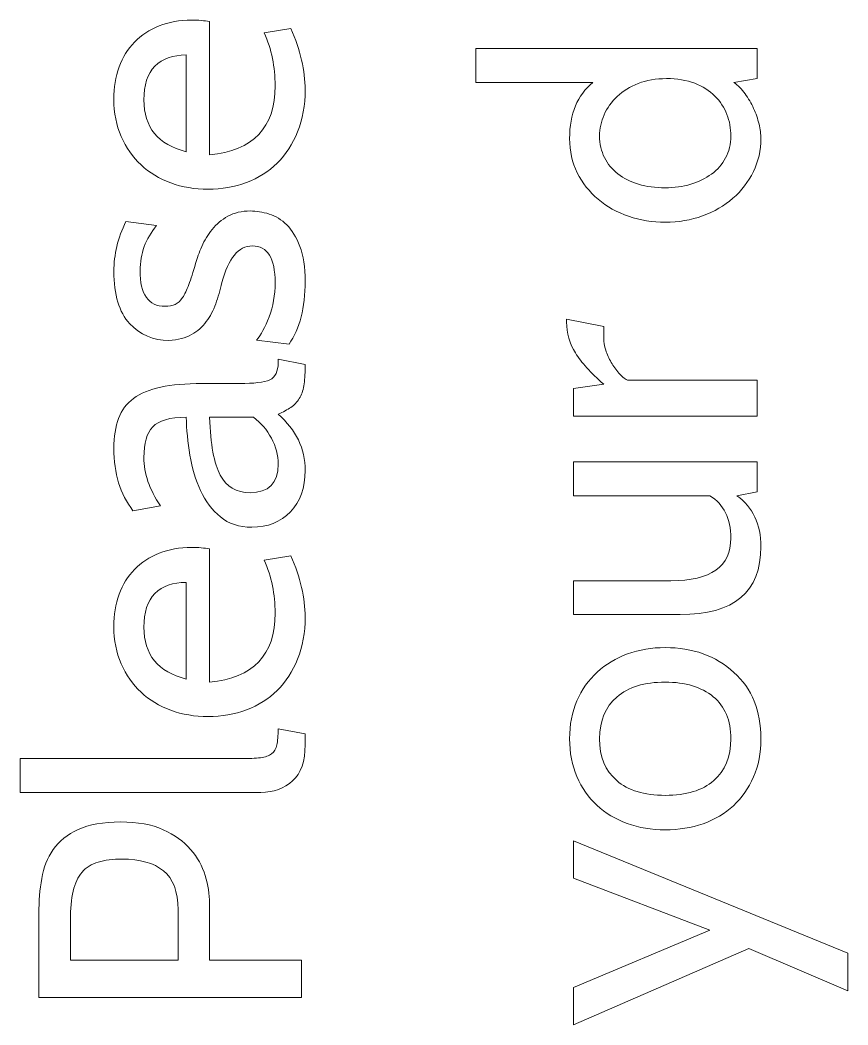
# Model space of a CAD drawing. Header units: centimetres. Extents: x -24 to 24.1, y -20.7 to 0.5.
# Drawn here: x 4.7838 to 5.0179, y -19.6136 to -19.3295 of the extents above; entities that cross this region are included whole.
import ezdxf

# ---------------------------------------------------------------- set-up
doc = ezdxf.new("R2010")
doc.units = ezdxf.units.CM
doc.header["$MEASUREMENT"] = 0
doc.layers.add('Layer 1', color=7, linetype='Continuous')

msp = doc.modelspace()

# ---------------------------------------------------------------- linework, layer by layer
at = {"layer": 'Layer 1', "color": 250, "lineweight": 9}
for points, knots in [([(4.83738, -19.329925), (4.83738, -19.329925), (4.83738, -19.367575), (4.83738, -19.367575), (4.83738, -19.367575), (4.84975, -19.366445), (4.85593, -19.359945), (4.85593, -19.348065), (4.85593, -19.348065), (4.85593, -19.342765), (4.85491, -19.337775), (4.85286, -19.333115), (4.85286, -19.333115), (4.85286, -19.333115), (4.86039, -19.331835), (4.86039, -19.331835), (4.86039, -19.331835), (4.86308, -19.337995), (4.86442, -19.343785), (4.86442, -19.349235), (4.86442, -19.349235), (4.86442, -19.353615), (4.86371, -19.357555), (4.8623, -19.361055), (4.8623, -19.361055), (4.86088, -19.364555), (4.85896, -19.367505), (4.85652, -19.369915), (4.85652, -19.369915), (4.85408, -19.372315), (4.85118, -19.374155), (4.84782, -19.375425), (4.84782, -19.375425), (4.84446, -19.376695), (4.84084, -19.377335), (4.83695, -19.377335), (4.83695, -19.377335), (4.8332, -19.377335), (4.8297, -19.376735), (4.82645, -19.375535), (4.82645, -19.375535), (4.8232, -19.374335), (4.82039, -19.372635), (4.81802, -19.370445), (4.81802, -19.370445), (4.81565, -19.368255), (4.81378, -19.365585), (4.8124, -19.362435), (4.8124, -19.362435), (4.81102, -19.359285), (4.81033, -19.355775), (4.81033, -19.351885), (4.81033, -19.351885), (4.81033, -19.348555), (4.81083, -19.345515), (4.81182, -19.342765), (4.81182, -19.342765), (4.81281, -19.340005), (4.81425, -19.337655), (4.81616, -19.335715), (4.81616, -19.335715), (4.81807, -19.333765), (4.82039, -19.332245), (4.82311, -19.331145), (4.82311, -19.331145), (4.82583, -19.330055), (4.82889, -19.329505), (4.83228, -19.329505), (4.83228, -19.329505), (4.83426, -19.329505), (4.83596, -19.329645), (4.83738, -19.329925)], [0, 0, 0, 0, 0.0526316, 0.0526316, 0.0526316, 0.0526316, 0.1052632, 0.1052632, 0.1052632, 0.1052632, 0.1578947, 0.1578947, 0.1578947, 0.1578947, 0.2105263, 0.2105263, 0.2105263, 0.2105263, 0.2631579, 0.2631579, 0.2631579, 0.2631579, 0.3157895, 0.3157895, 0.3157895, 0.3157895, 0.3684211, 0.3684211, 0.3684211, 0.3684211, 0.4210526, 0.4210526, 0.4210526, 0.4210526, 0.4736842, 0.4736842, 0.4736842, 0.4736842, 0.5263158, 0.5263158, 0.5263158, 0.5263158, 0.5789474, 0.5789474, 0.5789474, 0.5789474, 0.6315789, 0.6315789, 0.6315789, 0.6315789, 0.6842105, 0.6842105, 0.6842105, 0.6842105, 0.7368421, 0.7368421, 0.7368421, 0.7368421, 0.7894737, 0.7894737, 0.7894737, 0.7894737, 0.8421053, 0.8421053, 0.8421053, 0.8421053, 0.8947368, 0.8947368, 0.8947368, 0.8947368, 1, 1, 1, 1]), ([(4.81882, -19.352095), (4.81882, -19.359805), (4.82281, -19.364685), (4.8308, -19.366735), (4.8308, -19.366735), (4.8308, -19.366735), (4.8308, -19.339365), (4.8308, -19.339365), (4.8308, -19.339365), (4.82698, -19.339365), (4.82403, -19.340425), (4.82194, -19.342555), (4.82194, -19.342555), (4.81986, -19.344675), (4.81882, -19.347855), (4.81882, -19.352095)], [0, 0, 0, 0, 0.2, 0.2, 0.2, 0.2, 0.4, 0.4, 0.4, 0.4, 0.6, 0.6, 0.6, 0.6, 1, 1, 1, 1]), ([(4.99222, -19.337565), (4.99222, -19.337565), (4.99222, -19.346045), (4.99222, -19.346045), (4.99222, -19.346045), (4.99222, -19.346045), (4.98564, -19.347115), (4.98564, -19.347115), (4.98564, -19.347115), (4.98684, -19.347955), (4.9879, -19.349035), (4.98882, -19.350345), (4.98882, -19.350345), (4.98974, -19.351655), (4.99054, -19.353035), (4.99121, -19.354485), (4.99121, -19.354485), (4.99188, -19.355925), (4.99239, -19.357395), (4.99275, -19.358885), (4.99275, -19.358885), (4.9931, -19.360365), (4.99328, -19.361745), (4.99328, -19.363015), (4.99328, -19.363015), (4.99328, -19.366345), (4.99257, -19.369455), (4.99115, -19.372355), (4.99115, -19.372355), (4.98974, -19.375255), (4.98781, -19.377765), (4.98537, -19.379885), (4.98537, -19.379885), (4.98294, -19.382005), (4.98007, -19.383665), (4.97678, -19.384865), (4.97678, -19.384865), (4.9735, -19.386065), (4.96998, -19.386665), (4.96623, -19.386665), (4.96623, -19.386665), (4.96263, -19.386665), (4.95918, -19.386105), (4.95589, -19.384975), (4.95589, -19.384975), (4.9526, -19.383845), (4.94972, -19.382235), (4.94725, -19.380145), (4.94725, -19.380145), (4.94477, -19.378065), (4.94281, -19.375565), (4.94136, -19.372665), (4.94136, -19.372665), (4.93991, -19.369765), (4.93919, -19.366555), (4.93919, -19.363015), (4.93919, -19.363015), (4.93919, -19.356015), (4.94138, -19.350715), (4.94576, -19.347115), (4.94576, -19.347115), (4.94576, -19.347115), (4.91267, -19.347115), (4.91267, -19.347115), (4.91267, -19.347115), (4.91267, -19.347115), (4.91267, -19.337565), (4.91267, -19.337565), (4.91267, -19.337565), (4.91267, -19.337565), (4.99222, -19.337565), (4.99222, -19.337565)], [0, 0, 0, 0, 0.0526316, 0.0526316, 0.0526316, 0.0526316, 0.1052632, 0.1052632, 0.1052632, 0.1052632, 0.1578947, 0.1578947, 0.1578947, 0.1578947, 0.2105263, 0.2105263, 0.2105263, 0.2105263, 0.2631579, 0.2631579, 0.2631579, 0.2631579, 0.3157895, 0.3157895, 0.3157895, 0.3157895, 0.3684211, 0.3684211, 0.3684211, 0.3684211, 0.4210526, 0.4210526, 0.4210526, 0.4210526, 0.4736842, 0.4736842, 0.4736842, 0.4736842, 0.5263158, 0.5263158, 0.5263158, 0.5263158, 0.5789474, 0.5789474, 0.5789474, 0.5789474, 0.6315789, 0.6315789, 0.6315789, 0.6315789, 0.6842105, 0.6842105, 0.6842105, 0.6842105, 0.7368421, 0.7368421, 0.7368421, 0.7368421, 0.7894737, 0.7894737, 0.7894737, 0.7894737, 0.8421053, 0.8421053, 0.8421053, 0.8421053, 0.8947368, 0.8947368, 0.8947368, 0.8947368, 1, 1, 1, 1]), ([(4.94767, -19.362275), (4.94767, -19.364535), (4.94813, -19.366575), (4.94905, -19.368375), (4.94905, -19.368375), (4.94997, -19.370175), (4.95124, -19.371715), (4.95287, -19.372985), (4.95287, -19.372985), (4.9545, -19.374265), (4.95644, -19.375235), (4.9587, -19.375905), (4.9587, -19.375905), (4.96096, -19.376575), (4.96347, -19.376915), (4.96623, -19.376915), (4.96623, -19.376915), (4.96878, -19.376915), (4.97118, -19.376575), (4.97344, -19.375905), (4.97344, -19.375905), (4.97571, -19.375235), (4.97767, -19.374275), (4.97933, -19.373045), (4.97933, -19.373045), (4.98099, -19.371805), (4.98232, -19.370285), (4.98331, -19.368475), (4.98331, -19.368475), (4.9843, -19.366675), (4.98479, -19.364605), (4.98479, -19.362275), (4.98479, -19.362275), (4.98479, -19.360155), (4.98442, -19.358125), (4.98368, -19.356175), (4.98368, -19.356175), (4.98294, -19.354235), (4.9818, -19.352505), (4.98028, -19.350985), (4.98028, -19.350985), (4.97876, -19.349465), (4.97685, -19.348255), (4.97456, -19.347375), (4.97456, -19.347375), (4.97226, -19.346495), (4.96959, -19.346045), (4.96655, -19.346045), (4.96655, -19.346045), (4.96358, -19.346045), (4.96093, -19.346505), (4.9586, -19.347425), (4.9586, -19.347425), (4.95626, -19.348345), (4.95428, -19.349565), (4.95266, -19.351085), (4.95266, -19.351085), (4.95103, -19.352605), (4.94979, -19.354335), (4.94895, -19.356285), (4.94895, -19.356285), (4.9481, -19.358225), (4.94767, -19.360225), (4.94767, -19.362275)], [0, 0, 0, 0, 0.0588235, 0.0588235, 0.0588235, 0.0588235, 0.1176471, 0.1176471, 0.1176471, 0.1176471, 0.1764706, 0.1764706, 0.1764706, 0.1764706, 0.2352941, 0.2352941, 0.2352941, 0.2352941, 0.2941176, 0.2941176, 0.2941176, 0.2941176, 0.3529412, 0.3529412, 0.3529412, 0.3529412, 0.4117647, 0.4117647, 0.4117647, 0.4117647, 0.4705882, 0.4705882, 0.4705882, 0.4705882, 0.5294118, 0.5294118, 0.5294118, 0.5294118, 0.5882353, 0.5882353, 0.5882353, 0.5882353, 0.6470588, 0.6470588, 0.6470588, 0.6470588, 0.7058824, 0.7058824, 0.7058824, 0.7058824, 0.7647059, 0.7647059, 0.7647059, 0.7647059, 0.8235294, 0.8235294, 0.8235294, 0.8235294, 0.8823529, 0.8823529, 0.8823529, 0.8823529, 1, 1, 1, 1]), ([(4.86442, -19.403315), (4.86442, -19.410885), (4.8629, -19.416825), (4.85986, -19.421135), (4.85986, -19.421135), (4.85986, -19.421135), (4.85063, -19.419965), (4.85063, -19.419965), (4.85063, -19.419965), (4.8519, -19.418555), (4.85311, -19.416385), (4.85424, -19.413445), (4.85424, -19.413445), (4.85537, -19.410515), (4.85593, -19.407275), (4.85593, -19.403745), (4.85593, -19.403745), (4.85593, -19.396815), (4.85378, -19.393355), (4.84947, -19.393355), (4.84947, -19.393355), (4.84558, -19.393355), (4.84271, -19.396815), (4.84088, -19.403745), (4.84088, -19.403745), (4.84038, -19.405865), (4.8398, -19.407865), (4.83913, -19.409735), (4.83913, -19.409735), (4.83845, -19.411605), (4.83757, -19.413285), (4.83647, -19.414775), (4.83647, -19.414775), (4.83538, -19.416255), (4.83398, -19.417475), (4.83228, -19.418435), (4.83228, -19.418435), (4.83059, -19.419385), (4.82847, -19.419935), (4.82592, -19.420075), (4.82592, -19.420075), (4.82147, -19.420075), (4.81775, -19.418485), (4.81479, -19.415305), (4.81479, -19.415305), (4.81182, -19.412125), (4.81033, -19.407205), (4.81033, -19.400565), (4.81033, -19.400565), (4.81033, -19.395825), (4.81146, -19.391125), (4.81373, -19.386455), (4.81373, -19.386455), (4.81373, -19.386455), (4.82242, -19.387625), (4.82242, -19.387625), (4.82242, -19.387625), (4.81931, -19.391295), (4.81775, -19.395545), (4.81775, -19.400345), (4.81775, -19.400345), (4.81775, -19.407065), (4.82011, -19.410425), (4.82481, -19.410425), (4.82481, -19.410425), (4.82594, -19.410425), (4.82691, -19.410245), (4.82769, -19.409895), (4.82769, -19.409895), (4.82847, -19.409545), (4.82917, -19.408905), (4.82977, -19.407985), (4.82977, -19.407985), (4.83038, -19.407065), (4.83096, -19.405825), (4.83154, -19.404275), (4.83154, -19.404275), (4.83211, -19.402715), (4.83274, -19.400735), (4.83345, -19.398335), (4.83345, -19.398335), (4.83388, -19.396855), (4.83446, -19.395245), (4.8352, -19.393505), (4.8352, -19.393505), (4.83594, -19.391775), (4.83692, -19.390165), (4.83812, -19.388685), (4.83812, -19.388685), (4.83932, -19.387195), (4.8408, -19.385965), (4.84257, -19.384975), (4.84257, -19.384975), (4.84434, -19.383985), (4.84646, -19.383485), (4.84893, -19.383485), (4.84893, -19.383485), (4.85063, -19.383485), (4.8524, -19.383775), (4.85424, -19.384335), (4.85424, -19.384335), (4.85608, -19.384905), (4.85774, -19.385925), (4.85922, -19.387415), (4.85922, -19.387415), (4.86071, -19.388895), (4.86194, -19.390925), (4.86293, -19.393505), (4.86293, -19.393505), (4.86392, -19.396085), (4.86442, -19.399365), (4.86442, -19.403315)], [0, 0, 0, 0, 0.0344828, 0.0344828, 0.0344828, 0.0344828, 0.0689655, 0.0689655, 0.0689655, 0.0689655, 0.1034483, 0.1034483, 0.1034483, 0.1034483, 0.137931, 0.137931, 0.137931, 0.137931, 0.1724138, 0.1724138, 0.1724138, 0.1724138, 0.2068966, 0.2068966, 0.2068966, 0.2068966, 0.2413793, 0.2413793, 0.2413793, 0.2413793, 0.2758621, 0.2758621, 0.2758621, 0.2758621, 0.3103448, 0.3103448, 0.3103448, 0.3103448, 0.3448276, 0.3448276, 0.3448276, 0.3448276, 0.3793103, 0.3793103, 0.3793103, 0.3793103, 0.4137931, 0.4137931, 0.4137931, 0.4137931, 0.4482759, 0.4482759, 0.4482759, 0.4482759, 0.4827586, 0.4827586, 0.4827586, 0.4827586, 0.5172414, 0.5172414, 0.5172414, 0.5172414, 0.5517241, 0.5517241, 0.5517241, 0.5517241, 0.5862069, 0.5862069, 0.5862069, 0.5862069, 0.6206897, 0.6206897, 0.6206897, 0.6206897, 0.6551724, 0.6551724, 0.6551724, 0.6551724, 0.6896552, 0.6896552, 0.6896552, 0.6896552, 0.7241379, 0.7241379, 0.7241379, 0.7241379, 0.7586207, 0.7586207, 0.7586207, 0.7586207, 0.7931034, 0.7931034, 0.7931034, 0.7931034, 0.8275862, 0.8275862, 0.8275862, 0.8275862, 0.862069, 0.862069, 0.862069, 0.862069, 0.8965517, 0.8965517, 0.8965517, 0.8965517, 0.9310345, 0.9310345, 0.9310345, 0.9310345, 1, 1, 1, 1]), ([(4.93834, -19.414035), (4.93834, -19.414035), (4.94884, -19.416155), (4.94884, -19.416155), (4.94884, -19.416155), (4.94884, -19.416155), (4.94884, -19.419435), (4.94884, -19.419435), (4.94884, -19.419435), (4.94884, -19.420495), (4.94903, -19.421635), (4.94942, -19.422835), (4.94942, -19.422835), (4.94981, -19.424035), (4.95032, -19.425185), (4.95096, -19.426285), (4.95096, -19.426285), (4.9516, -19.427375), (4.9523, -19.428385), (4.95308, -19.429305), (4.95308, -19.429305), (4.95386, -19.430225), (4.95467, -19.430895), (4.95552, -19.431315), (4.95552, -19.431315), (4.95552, -19.431315), (4.99222, -19.431315), (4.99222, -19.431315), (4.99222, -19.431315), (4.99222, -19.431315), (4.99222, -19.441495), (4.99222, -19.441495), (4.99222, -19.441495), (4.99222, -19.441495), (4.94025, -19.441495), (4.94025, -19.441495), (4.94025, -19.441495), (4.94025, -19.441495), (4.94025, -19.433655), (4.94025, -19.433655), (4.94025, -19.433655), (4.94025, -19.433655), (4.94884, -19.432485), (4.94884, -19.432485), (4.94884, -19.432485), (4.94516, -19.429235), (4.94249, -19.426285), (4.94083, -19.423625), (4.94083, -19.423625), (4.93917, -19.420975), (4.93834, -19.418065), (4.93834, -19.414875), (4.93834, -19.414875), (4.93834, -19.414875), (4.93834, -19.414035), (4.93834, -19.414035)], [0, 0, 0, 0, 0.0666667, 0.0666667, 0.0666667, 0.0666667, 0.1333333, 0.1333333, 0.1333333, 0.1333333, 0.2, 0.2, 0.2, 0.2, 0.2666667, 0.2666667, 0.2666667, 0.2666667, 0.3333333, 0.3333333, 0.3333333, 0.3333333, 0.4, 0.4, 0.4, 0.4, 0.4666667, 0.4666667, 0.4666667, 0.4666667, 0.5333333, 0.5333333, 0.5333333, 0.5333333, 0.6, 0.6, 0.6, 0.6, 0.6666667, 0.6666667, 0.6666667, 0.6666667, 0.7333333, 0.7333333, 0.7333333, 0.7333333, 0.8, 0.8, 0.8, 0.8, 0.8666667, 0.8666667, 0.8666667, 0.8666667, 1, 1, 1, 1]), ([(4.85678, -19.425375), (4.85678, -19.425375), (4.86442, -19.426865), (4.86442, -19.426865), (4.86442, -19.426865), (4.86442, -19.426865), (4.86442, -19.427605), (4.86442, -19.427605), (4.86442, -19.427605), (4.86442, -19.429725), (4.8643, -19.431495), (4.86405, -19.432905), (4.86405, -19.432905), (4.8638, -19.434325), (4.86338, -19.435525), (4.86277, -19.436515), (4.86277, -19.436515), (4.86217, -19.437505), (4.86138, -19.438335), (4.86039, -19.439005), (4.86039, -19.439005), (4.8594, -19.439675), (4.8582, -19.440335), (4.85678, -19.440965), (4.85678, -19.440965), (4.86187, -19.445355), (4.86442, -19.450655), (4.86442, -19.456875), (4.86442, -19.456875), (4.86442, -19.461755), (4.86302, -19.465645), (4.86023, -19.468545), (4.86023, -19.468545), (4.85744, -19.471445), (4.85381, -19.472895), (4.84936, -19.472895), (4.84936, -19.472895), (4.84575, -19.472895), (4.84278, -19.471915), (4.84045, -19.469975), (4.84045, -19.469975), (4.83812, -19.468025), (4.83624, -19.465555), (4.83483, -19.462555), (4.83483, -19.462555), (4.83342, -19.459545), (4.83241, -19.456205), (4.83181, -19.452525), (4.83181, -19.452525), (4.83121, -19.448855), (4.83087, -19.445285), (4.8308, -19.441815), (4.8308, -19.441815), (4.82613, -19.441815), (4.82297, -19.442715), (4.82131, -19.444525), (4.82131, -19.444525), (4.81965, -19.446325), (4.81882, -19.449205), (4.81882, -19.453165), (4.81882, -19.453165), (4.81882, -19.457685), (4.82037, -19.462245), (4.82348, -19.466845), (4.82348, -19.466845), (4.82348, -19.466845), (4.81574, -19.468225), (4.81574, -19.468225), (4.81574, -19.468225), (4.81213, -19.463555), (4.81033, -19.457685), (4.81033, -19.450615), (4.81033, -19.450615), (4.81033, -19.447295), (4.81077, -19.444465), (4.81166, -19.442135), (4.81166, -19.442135), (4.81254, -19.439805), (4.81395, -19.437915), (4.8159, -19.436465), (4.8159, -19.436465), (4.81784, -19.435015), (4.82041, -19.433955), (4.82359, -19.433275), (4.82359, -19.433275), (4.82677, -19.432605), (4.83066, -19.432275), (4.83525, -19.432275), (4.83525, -19.432275), (4.83525, -19.432275), (4.84586, -19.432275), (4.84586, -19.432275), (4.84586, -19.432275), (4.84996, -19.432275), (4.85281, -19.431915), (4.8544, -19.431215), (4.8544, -19.431215), (4.85599, -19.430505), (4.85678, -19.428875), (4.85678, -19.426335), (4.85678, -19.426335), (4.85678, -19.426335), (4.85678, -19.425375), (4.85678, -19.425375)], [0, 0, 0, 0, 0.037037, 0.037037, 0.037037, 0.037037, 0.0740741, 0.0740741, 0.0740741, 0.0740741, 0.1111111, 0.1111111, 0.1111111, 0.1111111, 0.1481481, 0.1481481, 0.1481481, 0.1481481, 0.1851852, 0.1851852, 0.1851852, 0.1851852, 0.2222222, 0.2222222, 0.2222222, 0.2222222, 0.2592593, 0.2592593, 0.2592593, 0.2592593, 0.2962963, 0.2962963, 0.2962963, 0.2962963, 0.3333333, 0.3333333, 0.3333333, 0.3333333, 0.3703704, 0.3703704, 0.3703704, 0.3703704, 0.4074074, 0.4074074, 0.4074074, 0.4074074, 0.4444444, 0.4444444, 0.4444444, 0.4444444, 0.4814815, 0.4814815, 0.4814815, 0.4814815, 0.5185185, 0.5185185, 0.5185185, 0.5185185, 0.5555556, 0.5555556, 0.5555556, 0.5555556, 0.5925926, 0.5925926, 0.5925926, 0.5925926, 0.6296296, 0.6296296, 0.6296296, 0.6296296, 0.6666667, 0.6666667, 0.6666667, 0.6666667, 0.7037037, 0.7037037, 0.7037037, 0.7037037, 0.7407407, 0.7407407, 0.7407407, 0.7407407, 0.7777778, 0.7777778, 0.7777778, 0.7777778, 0.8148148, 0.8148148, 0.8148148, 0.8148148, 0.8518519, 0.8518519, 0.8518519, 0.8518519, 0.8888889, 0.8888889, 0.8888889, 0.8888889, 0.9259259, 0.9259259, 0.9259259, 0.9259259, 1, 1, 1, 1]), ([(4.84978, -19.441815), (4.84978, -19.441815), (4.83738, -19.441815), (4.83738, -19.441815), (4.83738, -19.441815), (4.83766, -19.449455), (4.83867, -19.454915), (4.8404, -19.458205), (4.8404, -19.458205), (4.84213, -19.461485), (4.84494, -19.463135), (4.84883, -19.463135), (4.84883, -19.463135), (4.85413, -19.463135), (4.85678, -19.460445), (4.85678, -19.455075), (4.85678, -19.455075), (4.85678, -19.452525), (4.85615, -19.450075), (4.85487, -19.447705), (4.85487, -19.447705), (4.8536, -19.445335), (4.8519, -19.443375), (4.84978, -19.441815)], [0, 0, 0, 0, 0.1428571, 0.1428571, 0.1428571, 0.1428571, 0.2857143, 0.2857143, 0.2857143, 0.2857143, 0.4285714, 0.4285714, 0.4285714, 0.4285714, 0.5714286, 0.5714286, 0.5714286, 0.5714286, 0.7142857, 0.7142857, 0.7142857, 0.7142857, 1, 1, 1, 1]), ([(4.99222, -19.454435), (4.99222, -19.454435), (4.99222, -19.462925), (4.99222, -19.462925), (4.99222, -19.462925), (4.99222, -19.462925), (4.98649, -19.463985), (4.98649, -19.463985), (4.98649, -19.463985), (4.99101, -19.467235), (4.99328, -19.472045), (4.99328, -19.478405), (4.99328, -19.478405), (4.99328, -19.491205), (4.98568, -19.497605), (4.97047, -19.497605), (4.97047, -19.497605), (4.97047, -19.497605), (4.94025, -19.497605), (4.94025, -19.497605), (4.94025, -19.497605), (4.94025, -19.497605), (4.94025, -19.488055), (4.94025, -19.488055), (4.94025, -19.488055), (4.94025, -19.488055), (4.96782, -19.488055), (4.96782, -19.488055), (4.96782, -19.488055), (4.97914, -19.488055), (4.98479, -19.484025), (4.98479, -19.475965), (4.98479, -19.475965), (4.98479, -19.470455), (4.98281, -19.466455), (4.97885, -19.463985), (4.97885, -19.463985), (4.97885, -19.463985), (4.94025, -19.463985), (4.94025, -19.463985), (4.94025, -19.463985), (4.94025, -19.463985), (4.94025, -19.454435), (4.94025, -19.454435), (4.94025, -19.454435), (4.94025, -19.454435), (4.99222, -19.454435), (4.99222, -19.454435)], [0, 0, 0, 0, 0.0769231, 0.0769231, 0.0769231, 0.0769231, 0.1538462, 0.1538462, 0.1538462, 0.1538462, 0.2307692, 0.2307692, 0.2307692, 0.2307692, 0.3076923, 0.3076923, 0.3076923, 0.3076923, 0.3846154, 0.3846154, 0.3846154, 0.3846154, 0.4615385, 0.4615385, 0.4615385, 0.4615385, 0.5384615, 0.5384615, 0.5384615, 0.5384615, 0.6153846, 0.6153846, 0.6153846, 0.6153846, 0.6923077, 0.6923077, 0.6923077, 0.6923077, 0.7692308, 0.7692308, 0.7692308, 0.7692308, 0.8461538, 0.8461538, 0.8461538, 0.8461538, 1, 1, 1, 1]), ([(4.83738, -19.479045), (4.83738, -19.479045), (4.83738, -19.516695), (4.83738, -19.516695), (4.83738, -19.516695), (4.84975, -19.515565), (4.85593, -19.509055), (4.85593, -19.497175), (4.85593, -19.497175), (4.85593, -19.491875), (4.85491, -19.486895), (4.85286, -19.482225), (4.85286, -19.482225), (4.85286, -19.482225), (4.86039, -19.480955), (4.86039, -19.480955), (4.86039, -19.480955), (4.86308, -19.487105), (4.86442, -19.492895), (4.86442, -19.498345), (4.86442, -19.498345), (4.86442, -19.502725), (4.86371, -19.506665), (4.8623, -19.510165), (4.8623, -19.510165), (4.86088, -19.513665), (4.85896, -19.516625), (4.85652, -19.519025), (4.85652, -19.519025), (4.85408, -19.521425), (4.85118, -19.523265), (4.84782, -19.524535), (4.84782, -19.524535), (4.84446, -19.525815), (4.84084, -19.526445), (4.83695, -19.526445), (4.83695, -19.526445), (4.8332, -19.526445), (4.8297, -19.525845), (4.82645, -19.524645), (4.82645, -19.524645), (4.8232, -19.523445), (4.82039, -19.521745), (4.81802, -19.519555), (4.81802, -19.519555), (4.81565, -19.517365), (4.81378, -19.514695), (4.8124, -19.511545), (4.8124, -19.511545), (4.81102, -19.508405), (4.81033, -19.504885), (4.81033, -19.500995), (4.81033, -19.500995), (4.81033, -19.497675), (4.81083, -19.494635), (4.81182, -19.491875), (4.81182, -19.491875), (4.81281, -19.489115), (4.81425, -19.486765), (4.81616, -19.484825), (4.81616, -19.484825), (4.81807, -19.482875), (4.82039, -19.481355), (4.82311, -19.480265), (4.82311, -19.480265), (4.82583, -19.479165), (4.82889, -19.478615), (4.83228, -19.478615), (4.83228, -19.478615), (4.83426, -19.478615), (4.83596, -19.478755), (4.83738, -19.479045)], [0, 0, 0, 0, 0.0526316, 0.0526316, 0.0526316, 0.0526316, 0.1052632, 0.1052632, 0.1052632, 0.1052632, 0.1578947, 0.1578947, 0.1578947, 0.1578947, 0.2105263, 0.2105263, 0.2105263, 0.2105263, 0.2631579, 0.2631579, 0.2631579, 0.2631579, 0.3157895, 0.3157895, 0.3157895, 0.3157895, 0.3684211, 0.3684211, 0.3684211, 0.3684211, 0.4210526, 0.4210526, 0.4210526, 0.4210526, 0.4736842, 0.4736842, 0.4736842, 0.4736842, 0.5263158, 0.5263158, 0.5263158, 0.5263158, 0.5789474, 0.5789474, 0.5789474, 0.5789474, 0.6315789, 0.6315789, 0.6315789, 0.6315789, 0.6842105, 0.6842105, 0.6842105, 0.6842105, 0.7368421, 0.7368421, 0.7368421, 0.7368421, 0.7894737, 0.7894737, 0.7894737, 0.7894737, 0.8421053, 0.8421053, 0.8421053, 0.8421053, 0.8947368, 0.8947368, 0.8947368, 0.8947368, 1, 1, 1, 1]), ([(4.81882, -19.501205), (4.81882, -19.508915), (4.82281, -19.513795), (4.8308, -19.515845), (4.8308, -19.515845), (4.8308, -19.515845), (4.8308, -19.488485), (4.8308, -19.488485), (4.8308, -19.488485), (4.82698, -19.488485), (4.82403, -19.489545), (4.82194, -19.491665), (4.82194, -19.491665), (4.81986, -19.493785), (4.81882, -19.496965), (4.81882, -19.501205)], [0, 0, 0, 0, 0.2, 0.2, 0.2, 0.2, 0.4, 0.4, 0.4, 0.4, 0.6, 0.6, 0.6, 0.6, 1, 1, 1, 1]), ([(4.98564, -19.513935), (4.99073, -19.518525), (4.99328, -19.524785), (4.99328, -19.532705), (4.99328, -19.532705), (4.99328, -19.536735), (4.99259, -19.540345), (4.99121, -19.543525), (4.99121, -19.543525), (4.98983, -19.546705), (4.98794, -19.549415), (4.98553, -19.551635), (4.98553, -19.551635), (4.98313, -19.553865), (4.98027, -19.555565), (4.97694, -19.556725), (4.97694, -19.556725), (4.97362, -19.557895), (4.97005, -19.558475), (4.96623, -19.558475), (4.96623, -19.558475), (4.96234, -19.558475), (4.95876, -19.557875), (4.95547, -19.556675), (4.95547, -19.556675), (4.95218, -19.555475), (4.94933, -19.553755), (4.94693, -19.551535), (4.94693, -19.551535), (4.94453, -19.549305), (4.94263, -19.546595), (4.94126, -19.543415), (4.94126, -19.543415), (4.93988, -19.540235), (4.93919, -19.536665), (4.93919, -19.532705), (4.93919, -19.532705), (4.93919, -19.528745), (4.93988, -19.525175), (4.94126, -19.521995), (4.94126, -19.521995), (4.94263, -19.518815), (4.94454, -19.516105), (4.94698, -19.513885), (4.94698, -19.513885), (4.94942, -19.511655), (4.95229, -19.509935), (4.95557, -19.508735), (4.95557, -19.508735), (4.95886, -19.507535), (4.96241, -19.506935), (4.96623, -19.506935), (4.96623, -19.506935), (4.97401, -19.506935), (4.98048, -19.509265), (4.98564, -19.513935)], [0, 0, 0, 0, 0.0666667, 0.0666667, 0.0666667, 0.0666667, 0.1333333, 0.1333333, 0.1333333, 0.1333333, 0.2, 0.2, 0.2, 0.2, 0.2666667, 0.2666667, 0.2666667, 0.2666667, 0.3333333, 0.3333333, 0.3333333, 0.3333333, 0.4, 0.4, 0.4, 0.4, 0.4666667, 0.4666667, 0.4666667, 0.4666667, 0.5333333, 0.5333333, 0.5333333, 0.5333333, 0.6, 0.6, 0.6, 0.6, 0.6666667, 0.6666667, 0.6666667, 0.6666667, 0.7333333, 0.7333333, 0.7333333, 0.7333333, 0.8, 0.8, 0.8, 0.8, 0.8666667, 0.8666667, 0.8666667, 0.8666667, 1, 1, 1, 1]), ([(4.95255, -19.520935), (4.9493, -19.523695), (4.94767, -19.527615), (4.94767, -19.532705), (4.94767, -19.532705), (4.94767, -19.537795), (4.94928, -19.541735), (4.9525, -19.544535), (4.9525, -19.544535), (4.95571, -19.547325), (4.96029, -19.548715), (4.96623, -19.548715), (4.96623, -19.548715), (4.97217, -19.548715), (4.97675, -19.547325), (4.97997, -19.544535), (4.97997, -19.544535), (4.98318, -19.541735), (4.98479, -19.537795), (4.98479, -19.532705), (4.98479, -19.532705), (4.98479, -19.527545), (4.98313, -19.523585), (4.97981, -19.520825), (4.97981, -19.520825), (4.97648, -19.518075), (4.97196, -19.516695), (4.96623, -19.516695), (4.96623, -19.516695), (4.96036, -19.516695), (4.9558, -19.518105), (4.95255, -19.520935)], [0, 0, 0, 0, 0.1111111, 0.1111111, 0.1111111, 0.1111111, 0.2222222, 0.2222222, 0.2222222, 0.2222222, 0.3333333, 0.3333333, 0.3333333, 0.3333333, 0.4444444, 0.4444444, 0.4444444, 0.4444444, 0.5555556, 0.5555556, 0.5555556, 0.5555556, 0.6666667, 0.6666667, 0.6666667, 0.6666667, 0.7777778, 0.7777778, 0.7777778, 0.7777778, 1, 1, 1, 1]), ([(4.85678, -19.529945), (4.85678, -19.529945), (4.86442, -19.531325), (4.86442, -19.531325), (4.86442, -19.531325), (4.86442, -19.531325), (4.86442, -19.534405), (4.86442, -19.534405), (4.86442, -19.534405), (4.86442, -19.539065), (4.86323, -19.542485), (4.86087, -19.544635), (4.86087, -19.544635), (4.8585, -19.546795), (4.85551, -19.547875), (4.8519, -19.547875), (4.8519, -19.547875), (4.8519, -19.547875), (4.78382, -19.547875), (4.78382, -19.547875), (4.78382, -19.547875), (4.78382, -19.547875), (4.78382, -19.538325), (4.78382, -19.538325), (4.78382, -19.538325), (4.78382, -19.538325), (4.84639, -19.538325), (4.84639, -19.538325), (4.84639, -19.538325), (4.84858, -19.538325), (4.85037, -19.538235), (4.85175, -19.538065), (4.85175, -19.538065), (4.85312, -19.537885), (4.85418, -19.537515), (4.85493, -19.536945), (4.85493, -19.536945), (4.85567, -19.536385), (4.85616, -19.535555), (4.85641, -19.534455), (4.85641, -19.534455), (4.85666, -19.533365), (4.85678, -19.531855), (4.85678, -19.529945)], [0, 0, 0, 0, 0.0833333, 0.0833333, 0.0833333, 0.0833333, 0.1666667, 0.1666667, 0.1666667, 0.1666667, 0.25, 0.25, 0.25, 0.25, 0.3333333, 0.3333333, 0.3333333, 0.3333333, 0.4166667, 0.4166667, 0.4166667, 0.4166667, 0.5, 0.5, 0.5, 0.5, 0.5833333, 0.5833333, 0.5833333, 0.5833333, 0.6666667, 0.6666667, 0.6666667, 0.6666667, 0.75, 0.75, 0.75, 0.75, 0.8333333, 0.8333333, 0.8333333, 0.8333333, 1, 1, 1, 1]), ([(4.83738, -19.595275), (4.83738, -19.595275), (4.86336, -19.595275), (4.86336, -19.595275), (4.86336, -19.595275), (4.86336, -19.595275), (4.86336, -19.605885), (4.86336, -19.605885), (4.86336, -19.605885), (4.86336, -19.605885), (4.78912, -19.605885), (4.78912, -19.605885), (4.78912, -19.605885), (4.78912, -19.605885), (4.78912, -19.582125), (4.78912, -19.582125), (4.78912, -19.582125), (4.78912, -19.578665), (4.78939, -19.575375), (4.78992, -19.572265), (4.78992, -19.572265), (4.79045, -19.569155), (4.79154, -19.566415), (4.7932, -19.564045), (4.7932, -19.564045), (4.79486, -19.561675), (4.79722, -19.559785), (4.80026, -19.558375), (4.80026, -19.558375), (4.8033, -19.556955), (4.80729, -19.556245), (4.81224, -19.556245), (4.81224, -19.556245), (4.81705, -19.556245), (4.82106, -19.556975), (4.82428, -19.558425), (4.82428, -19.558425), (4.82749, -19.559875), (4.83008, -19.561725), (4.83202, -19.563995), (4.83202, -19.563995), (4.83396, -19.566255), (4.83534, -19.568725), (4.83616, -19.571415), (4.83616, -19.571415), (4.83697, -19.574105), (4.83738, -19.576685), (4.83738, -19.579155), (4.83738, -19.579155), (4.83738, -19.579155), (4.83738, -19.595275), (4.83738, -19.595275)], [0, 0, 0, 0, 0.0714286, 0.0714286, 0.0714286, 0.0714286, 0.1428571, 0.1428571, 0.1428571, 0.1428571, 0.2142857, 0.2142857, 0.2142857, 0.2142857, 0.2857143, 0.2857143, 0.2857143, 0.2857143, 0.3571429, 0.3571429, 0.3571429, 0.3571429, 0.4285714, 0.4285714, 0.4285714, 0.4285714, 0.5, 0.5, 0.5, 0.5, 0.5714286, 0.5714286, 0.5714286, 0.5714286, 0.6428571, 0.6428571, 0.6428571, 0.6428571, 0.7142857, 0.7142857, 0.7142857, 0.7142857, 0.7857143, 0.7857143, 0.7857143, 0.7857143, 0.8571429, 0.8571429, 0.8571429, 0.8571429, 1, 1, 1, 1]), ([(4.94025, -19.561555), (4.94025, -19.561555), (5.01788, -19.593365), (5.01788, -19.593365), (5.01788, -19.593365), (5.01788, -19.593365), (5.01788, -19.603975), (5.01788, -19.603975), (5.01788, -19.603975), (5.01788, -19.603975), (4.98988, -19.591985), (4.98988, -19.591985), (4.98988, -19.591985), (4.98988, -19.591985), (4.94025, -19.613625), (4.94025, -19.613625), (4.94025, -19.613625), (4.94025, -19.613625), (4.94025, -19.603025), (4.94025, -19.603025), (4.94025, -19.603025), (4.94025, -19.603025), (4.97885, -19.586795), (4.97885, -19.586795), (4.97885, -19.586795), (4.97885, -19.586795), (4.94025, -19.572155), (4.94025, -19.572155), (4.94025, -19.572155), (4.94025, -19.572155), (4.94025, -19.561555), (4.94025, -19.561555)], [0, 0, 0, 0, 0.1111111, 0.1111111, 0.1111111, 0.1111111, 0.2222222, 0.2222222, 0.2222222, 0.2222222, 0.3333333, 0.3333333, 0.3333333, 0.3333333, 0.4444444, 0.4444444, 0.4444444, 0.4444444, 0.5555556, 0.5555556, 0.5555556, 0.5555556, 0.6666667, 0.6666667, 0.6666667, 0.6666667, 0.7777778, 0.7777778, 0.7777778, 0.7777778, 1, 1, 1, 1]), ([(4.79803, -19.595275), (4.79803, -19.595275), (4.82847, -19.595275), (4.82847, -19.595275), (4.82847, -19.595275), (4.82847, -19.595275), (4.82847, -19.581065), (4.82847, -19.581065), (4.82847, -19.581065), (4.82847, -19.575905), (4.82709, -19.572225), (4.82435, -19.570035), (4.82435, -19.570035), (4.82161, -19.567845), (4.81772, -19.566745), (4.81266, -19.566745), (4.81266, -19.566745), (4.81003, -19.566745), (4.80777, -19.567035), (4.80588, -19.567595), (4.80588, -19.567595), (4.80399, -19.568165), (4.80248, -19.569115), (4.80133, -19.570465), (4.80133, -19.570465), (4.8002, -19.571805), (4.79937, -19.573595), (4.79882, -19.575815), (4.79882, -19.575815), (4.79829, -19.578045), (4.79803, -19.580785), (4.79803, -19.584035), (4.79803, -19.584035), (4.79803, -19.584035), (4.79803, -19.595275), (4.79803, -19.595275)], [0, 0, 0, 0, 0.1, 0.1, 0.1, 0.1, 0.2, 0.2, 0.2, 0.2, 0.3, 0.3, 0.3, 0.3, 0.4, 0.4, 0.4, 0.4, 0.5, 0.5, 0.5, 0.5, 0.6, 0.6, 0.6, 0.6, 0.7, 0.7, 0.7, 0.7, 0.8, 0.8, 0.8, 0.8, 1, 1, 1, 1])]:
    msp.add_open_spline(points, degree=3, knots=knots, dxfattribs=at)

doc.saveas('drawing.dxf')
